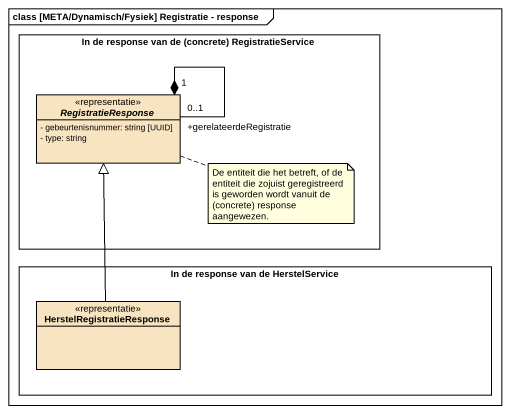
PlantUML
@startuml
mainframe class [META/Dynamisch/Fysiek] Registratie - response
hide circle
hide empty members
skinparam classAttributeIconSize 0
rectangle "In de response van de (concrete) RegistratieService" as In_de_response_van_de {
  abstract class RegistratieResponse <<representatie>> #F8E4C0 {
    - gebeurtenisnummer: string [UUID]
    - type: string
  }
}
rectangle "In de response van de HerstelService" as In_de_response_van_de_2 {
  class HerstelRegistratieResponse <<representatie>> #F8E4C0
}
RegistratieResponse "+gerelateerdeRegistratie\n0..1" --* "1" RegistratieResponse
HerstelRegistratieResponse -up-|> RegistratieResponse
note right of RegistratieResponse : De entiteit die het betreft, of de entiteit die zojuist geregistreerd is geworden wordt vanuit de (concrete) response aangewezen.
@enduml
